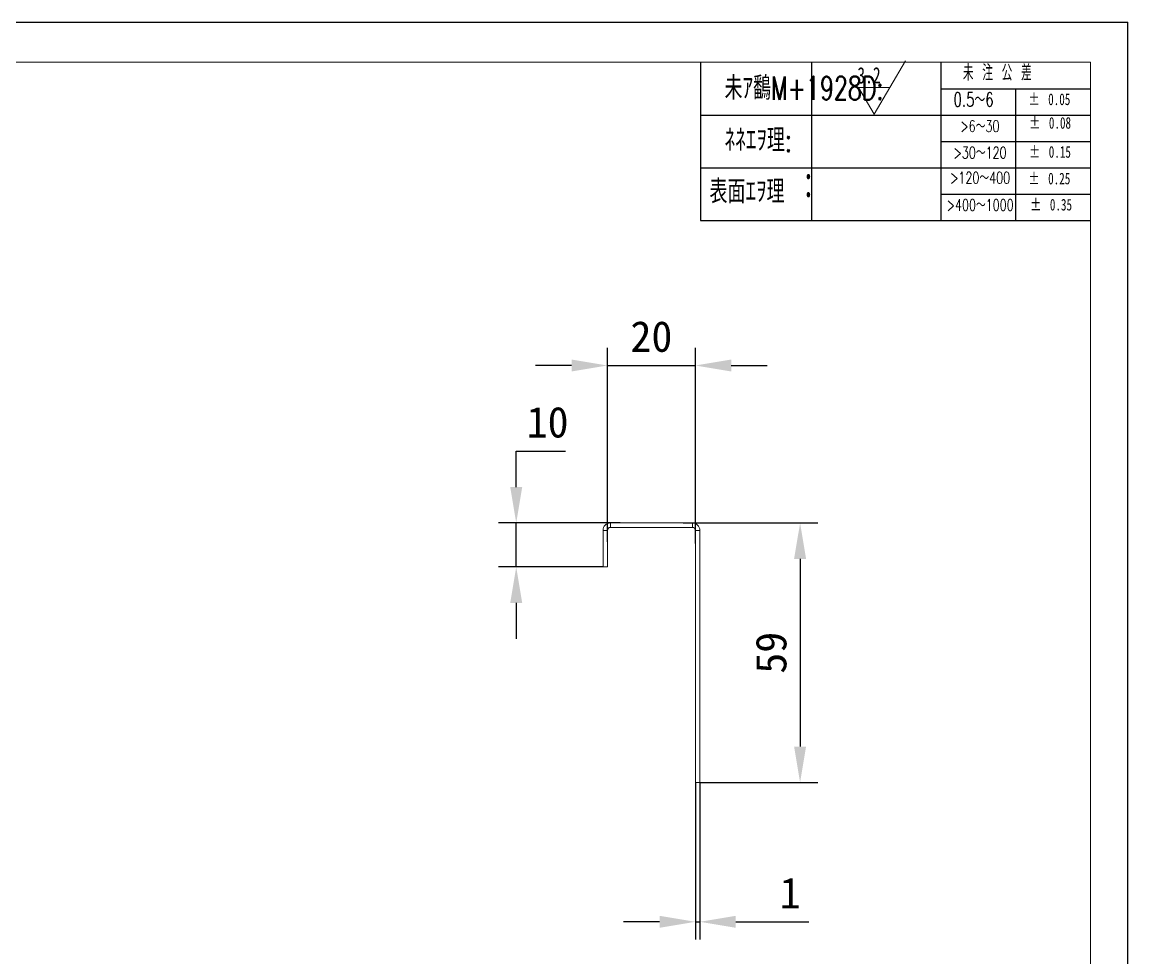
# Model space of a CAD drawing. Header units: millimetres. Extents: x -3862 to 6257, y -4684 to -2127.
# Drawn here: x -2740.1 to -2488.8, y -4476 to -4263.3 of the extents above; entities that cross this region are included whole.
import ezdxf

# ---------------------------------------------------------------- set-up
doc = ezdxf.new("R2010")
doc.units = ezdxf.units.MM
doc.header["$PDSIZE"] = -1
doc.linetypes.add('CENTERX2', pattern=[20.32, 12.7, -2.54, 2.54, -2.54])
for name, color, linetype in [('中心线', 1, 'CENTERX2'), ('图框', 7, 'Continuous'), ('文字层', 7, 'Continuous')]:
    doc.layers.add(name, color=color, linetype=linetype)
doc.layers.add('符号标注层', color=31, linetype='Continuous', lineweight=15)
doc.layers.add('轮廓实线层', color=7, linetype='Continuous', lineweight=40)
doc.styles.add('SLDTEXTSTYLE0', font='TXT', dxfattribs={"width": 0.7})
doc.styles.add('SLDTEXTSTYLE1', font='TXT', dxfattribs={"width": 0.7, "bigfont": 'bigfont'})
doc.styles.add('SLDTEXTSTYLE2', font='TXT', dxfattribs={"width": 0.614286, "bigfont": 'bigfont'})
doc.dimstyles.new('ISO-25', dxfattribs={"dimtxt": 2.5, "dimasz": 2.5, "dimexe": 1.25, "dimexo": 0.625, "dimtad": 1, "dimtxsty": 'Standard', "dimcen": 2.5, "dimadec": 0, "dimazin": 0, "dimtfac": 1, "dimtmove": 0, "dimatfit": 3, "dimfxl": 0, "dimarcsym": 0})

# ---------------------------------------------------------------- blocks, each defined once
blk = doc.blocks.new('SW_SFSYMBOL_0')
at = {"layer": '符号标注层', "color": 179}
for p, q in [((95.8, -151.6), (274.6, 151.6)), ((95.8, -151.6), (6.3, 0)), ((185.2, 0), (6.3, 0))]:
    blk.add_line(p, q, dxfattribs=at)
at = {"layer": '符号标注层', "insert": (0, 116), "char_height": 92.6, "attachment_point": 1, "style": 'SLDTEXTSTYLE0'}
blk.add_mtext('3.2', dxfattribs=at)
blk = doc.blocks.new('块1')
at = {"layer": '符号标注层', "attachment_point": 2, "style": 'SLDTEXTSTYLE0'}
for s, insert, char_height in [('±', (18.4, 82.9), 66.1), ('0.05', (161.3, 82.9), 66.15)]:
    blk.add_mtext(s, dxfattribs=dict(at, insert=insert, char_height=char_height))
blk = doc.blocks.new('块2')
at = {"layer": '中心线', "attachment_point": 2, "style": 'SLDTEXTSTYLE0'}
for s, insert, char_height in [('±', (18.4, 82.9), 66.1), ('0.08', (161.3, 82.9), 66.15)]:
    blk.add_mtext(s, dxfattribs=dict(at, insert=insert, char_height=char_height))
blk = doc.blocks.new('块3')
at = {"layer": '轮廓实线层', "attachment_point": 2, "style": 'SLDTEXTSTYLE0'}
for s, insert, char_height in [('±', (18.4, 82.9), 66.1), ('0.15', (161.3, 82.9), 66.15)]:
    blk.add_mtext(s, dxfattribs=dict(at, insert=insert, char_height=char_height))
blk = doc.blocks.new('块5')
at = {"layer": '轮廓实线层', "attachment_point": 2, "style": 'SLDTEXTSTYLE0'}
for s, insert, char_height in [('±', (18.4, 82.9), 66.1), ('0.35', (161.3, 82.9), 66.15)]:
    blk.add_mtext(s, dxfattribs=dict(at, insert=insert, char_height=char_height))
blk = doc.blocks.new('块4')
at = {"layer": '文字层', "attachment_point": 2, "style": 'SLDTEXTSTYLE0'}
for s, insert, char_height in [('±', (18.4, 82.9), 66.1), ('0.25', (161.3, 82.9), 66.15)]:
    blk.add_mtext(s, dxfattribs=dict(at, insert=insert, char_height=char_height))
blk = doc.blocks.new('SW_NOTE_0')
at = {"layer": '文字层', "color": 0, "attachment_point": 1, "style": 'SLDTEXTSTYLE1'}
for s, insert, char_height in [('\\M+18146', (9.89, 4.35), 3.5), ('\\M+1955C\\M+196CAｴｦ\\M+1979D', (0, 3.41), 2.6458)]:
    blk.add_mtext(s, dxfattribs=dict(at, insert=insert, char_height=char_height))
blk = doc.blocks.new('*D569')
at = {"color": 0, "lineweight": -2, "transparency": 16777216}
for p, q in [((-2627.83, -4360.82), (-2616.62, -4360.82)), ((-2627.83, -4368.98), (-2627.83, -4360.82)), ((-2604.19, -4377.14), (-2631.83, -4377.14)), ((-2627.83, -4387.14), (-2627.83, -4377.14)), ((-2608.1, -4387.14), (-2631.83, -4387.14)), ((-2627.83, -4395.3), (-2627.83, -4403.46))]:
    blk.add_line(p, q, dxfattribs=at)
at = {"color": 0, "transparency": 16777216}
for points in [[(-2629.19, -4368.98), (-2626.47, -4368.98), (-2627.83, -4377.14)], [(-2626.47, -4395.3), (-2629.19, -4395.3), (-2627.83, -4387.14)]]:
    blk.add_solid(points, dxfattribs=at)
at = {"layer": 'Defpoints', "color": 0, "transparency": 16777216}
for p in [(-2627.83, -4377.14), (-2604.19, -4377.14), (-2608.1, -4387.14)]:
    blk.add_point(p, dxfattribs=at)
at = {"color": 0, "transparency": 16777216, "insert": (-2620.7, -4354.27), "char_height": 7, "attachment_point": 5}
blk.add_mtext('10', dxfattribs=at)
blk = doc.blocks.new('*D570')
at = {"color": 0, "lineweight": -2, "transparency": 16777216}
for p, q in [((-2607.1, -4381.46), (-2607.1, -4337.34)), ((-2587.1, -4381.78), (-2587.1, -4337.34)), ((-2615.26, -4341.34), (-2623.42, -4341.34)), ((-2607.1, -4341.34), (-2587.1, -4341.34)), ((-2578.94, -4341.34), (-2570.78, -4341.34))]:
    blk.add_line(p, q, dxfattribs=at)
at = {"color": 0, "transparency": 16777216}
for points in [[(-2615.26, -4342.7), (-2615.26, -4339.98), (-2607.1, -4341.34)], [(-2578.94, -4339.98), (-2578.94, -4342.7), (-2587.1, -4341.34)]]:
    blk.add_solid(points, dxfattribs=at)
at = {"layer": 'Defpoints', "color": 0, "transparency": 16777216}
for p in [(-2587.1, -4341.34), (-2607.1, -4381.46), (-2587.1, -4381.78)]:
    blk.add_point(p, dxfattribs=at)
at = {"color": 0, "transparency": 16777216, "insert": (-2597.1, -4334.79), "char_height": 7, "attachment_point": 5}
blk.add_mtext('20', dxfattribs=at)
blk = doc.blocks.new('*D571')
at = {"color": 0, "lineweight": -2, "transparency": 16777216}
for p, q in [((-2589.85, -4377.14), (-2559.31, -4377.14)), ((-2563.31, -4385.3), (-2563.31, -4427.98)), ((-2586.1, -4436.14), (-2559.31, -4436.14))]:
    blk.add_line(p, q, dxfattribs=at)
at = {"color": 0, "transparency": 16777216}
for points in [[(-2561.95, -4385.3), (-2564.67, -4385.3), (-2563.31, -4377.14)], [(-2564.67, -4427.98), (-2561.95, -4427.98), (-2563.31, -4436.14)]]:
    blk.add_solid(points, dxfattribs=at)
at = {"layer": 'Defpoints', "color": 0, "transparency": 16777216}
for p in [(-2589.85, -4377.14), (-2586.1, -4436.14), (-2563.31, -4436.14)]:
    blk.add_point(p, dxfattribs=at)
at = {"color": 0, "transparency": 16777216, "insert": (-2569.86, -4406.64), "char_height": 7, "attachment_point": 5, "rotation": 90}
blk.add_mtext('59', dxfattribs=at)
blk = doc.blocks.new('*D572')
at = {"color": 0, "lineweight": -2, "transparency": 16777216}
for p, q in [((-2587.1, -4436.14), (-2587.1, -4471.81)), ((-2586.1, -4436.14), (-2586.1, -4471.81)), ((-2595.26, -4467.81), (-2603.42, -4467.81)), ((-2587.1, -4467.81), (-2586.1, -4467.81)), ((-2577.94, -4467.81), (-2561.35, -4467.81))]:
    blk.add_line(p, q, dxfattribs=at)
at = {"color": 0, "transparency": 16777216}
for points in [[(-2595.26, -4469.17), (-2595.26, -4466.45), (-2587.1, -4467.81)], [(-2577.94, -4466.45), (-2577.94, -4469.17), (-2586.1, -4467.81)]]:
    blk.add_solid(points, dxfattribs=at)
at = {"layer": 'Defpoints', "color": 0, "transparency": 16777216}
for p in [(-2587.1, -4436.14), (-2586.1, -4436.14), (-2586.1, -4467.81)]:
    blk.add_point(p, dxfattribs=at)
at = {"color": 0, "transparency": 16777216, "insert": (-2565.56, -4461.26), "char_height": 7, "attachment_point": 5}
blk.add_mtext('1', dxfattribs=at)

msp = doc.modelspace()

# ---------------------------------------------------------------- linework, layer by layer
at = {"color": 7, "linetype": 'Continuous', "lineweight": 15}
for p, q in [((-2606.399, -4378.141), (-2606.399, -4377.141)), ((-2587.799, -4377.141), (-2606.399, -4377.141)), ((-2587.799, -4378.141), (-2606.399, -4378.141)), ((-2587.799, -4378.141), (-2587.799, -4377.141)), ((-2607.099, -4378.841), (-2608.099, -4378.841)), ((-2608.099, -4378.841), (-2608.099, -4387.141)), ((-2607.099, -4378.841), (-2607.099, -4387.141)), ((-2586.099, -4378.841), (-2587.099, -4378.841)), ((-2587.099, -4436.141), (-2587.099, -4378.841)), ((-2586.099, -4436.141), (-2586.099, -4378.841)), ((-2608.099, -4387.141), (-2607.099, -4387.141)), ((-2587.099, -4436.141), (-2586.099, -4436.141))]:
    msp.add_line(p, q, dxfattribs=at)
for centre, radius, start, end in [((-2606.399, -4378.841), 1.7, 90, 180), ((-2606.399, -4378.841), 0.7, 90, 180), ((-2587.799, -4378.841), 1.7, 0, 90), ((-2587.799, -4378.841), 0.7, 0, 90)]:
    msp.add_arc(centre, radius, start, end, dxfattribs=at)
at = {"layer": '图框'}
for p, q in [((-3082.803, -4263.275), (-2488.803, -4263.275)), ((-2488.803, -4683.275), (-2488.803, -4263.275)), ((-2585.92, -4272.413), (-2585.92, -4308.413)), ((-2560.68, -4272.413), (-2560.68, -4308.413)), ((-2531.338, -4272.413), (-2531.338, -4308.413)), ((-2531.338, -4278.413), (-2497.338, -4278.413)), ((-2514.338, -4278.413), (-2514.338, -4308.413)), ((-2585.92, -4284.413), (-2497.338, -4284.413)), ((-2531.338, -4290.413), (-2497.338, -4290.413)), ((-2585.92, -4296.413), (-2497.338, -4296.413)), ((-2531.338, -4302.413), (-2497.338, -4302.413)), ((-2585.92, -4308.413), (-2497.338, -4308.413))]:
    msp.add_line(p, q, dxfattribs=at)
at = {"layer": '图框', "linetype": 'Continuous', "lineweight": 15}
for p in [(-3031.338, -4272.413), (-2497.338, -4670.413)]:
    msp.add_line(p, (-2497.338, -4272.413), dxfattribs=at)

# ---------------------------------------------------------------- block references
at = {"layer": '文字层'}
for name, p, xscale, yscale, zscale in [('SW_SFSYMBOL_0', (-2550.297, -4278.16), 0.04, 0.04, 0.04), ('块1', (-2510.854, -4282.805), 0.04, 0.04, 0.04), ('块2', (-2510.696, -4288.174), 0.04, 0.04, 0.04), ('块3', (-2510.722, -4294.773), 0.04, 0.04, 0.04), ('SW_NOTE_0', (-2583.892, -4305.97), 2, 2, 2), ('块4', (-2510.862, -4300.829), 0.04, 0.04, 0.04), ('块5', (-2510.467, -4306.772), 0.04, 0.04, 0.04)]:
    msp.add_blockref(name, p, dxfattribs=dict(at, xscale=xscale, yscale=yscale, zscale=zscale))

# ---------------------------------------------------------------- texts
for s, insert, char_height, attachment_point, style in [('\\M+196A2 \\M+1928D \\M+18CF6 \\M+18DB7', (-2526.306, -4272.957), 3.6, 1, 'SLDTEXTSTYLE2'), ('\\M+196A2ｱ\\M+1EA5CM+1928D:', (-2580.473, -4275.62), 5.29167, 1, 'SLDTEXTSTYLE1'), ('0.5\\M+181606', (-2528.432, -4279.301), 3.175, 1, 'SLDTEXTSTYLE1'), ('ﾈﾈｴｦ\\M+1979D:', (-2580.478, -4287.467), 5.29167, 1, 'SLDTEXTSTYLE1'), ('>6\\M+1816030', (-2522.444, -4285.605), 2.64583, 2, 'SLDTEXTSTYLE1'), ('>30\\M+18160120', (-2522.412, -4291.622), 2.64583, 2, 'SLDTEXTSTYLE1'), ('>120\\M+18160400', (-2522.397, -4297.333), 2.64583, 2, 'SLDTEXTSTYLE1'), ('>400\\M+181601000', (-2522.381, -4303.515), 2.64583, 2, 'SLDTEXTSTYLE1')]:
    msp.add_mtext(s, dxfattribs=dict(at, insert=insert, char_height=char_height, attachment_point=attachment_point, style=style))

# ---------------------------------------------------------------- dimensions: what is measured, and where the dimension line sits
at = {"color": 6}
for base, p1, p2, picture, middle in [((-2587.099, -4341.339), (-2607.099, -4381.463), (-2587.099, -4381.78), '*D570', (-2597.099, -4334.791)), ((-2586.099, -4467.811), (-2587.099, -4436.141), (-2586.099, -4436.141), '*D572', (-2565.564, -4461.263))]:
    dim = msp.add_linear_dim(base=base, p1=p1, p2=p2, dimstyle='ISO-25', override={"dimscale": 2, "dimtxt": 3.5, "dimasz": 4.08, "dimexe": 2, "dimexo": 0, "dimgap": 1.524, "dimtoh": 1, "dimdec": 0, "dimzin": 0, "dimadec": 2, "dimtdec": 0, "dimtzin": 0}, dxfattribs=at)
    dim.commit()
    dim.dimension.update_dxf_attribs({"geometry": picture, "text_midpoint": middle})
for base, p1, p2, picture, middle in [((-2627.83, -4377.141), (-2608.099, -4387.141), (-2604.191, -4377.141), '*D569', (-2620.699, -4354.273)), ((-2563.314, -4436.141), (-2589.855, -4377.141), (-2586.099, -4436.141), '*D571', (-2569.862, -4406.641))]:
    dim = msp.add_linear_dim(base=base, p1=p1, p2=p2, angle=90, dimstyle='ISO-25', override={"dimscale": 2, "dimtxt": 3.5, "dimasz": 4.08, "dimexe": 2, "dimexo": 0, "dimgap": 1.524, "dimtoh": 1, "dimdec": 0, "dimzin": 0, "dimadec": 2, "dimtdec": 0, "dimtzin": 0}, dxfattribs=at)
    dim.commit()
    dim.dimension.update_dxf_attribs({"geometry": picture, "text_midpoint": middle})

doc.saveas('drawing.dxf')
